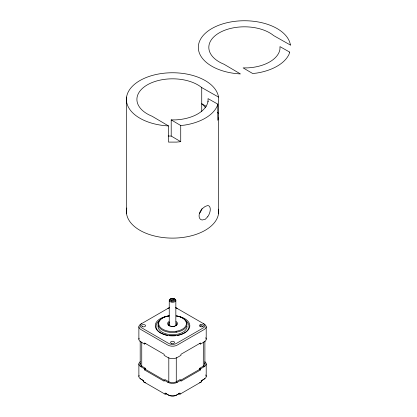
<?xml version="1.0" encoding="UTF-8"?>
<svg xmlns="http://www.w3.org/2000/svg" width="417" height="417" viewBox="0 0 417 417"><rect width="100%" height="100%" fill="white"/><g stroke="black" fill="none" stroke-linecap="round" stroke-linejoin="round"><path stroke-width="0.63" d="M208.041 101.857L208.041 98.62L217.773 104.12L217.111 106.288A46.141 26.641 0 0 1 184.481 125.126L180.728 125.507L171.205 119.888L171.205 136.057L180.728 141.671L180.728 125.507M218.508 117.881L217.773 120.284L217.773 104.12M202.078 208.755L200.296 212.462L199.441 213.337M204.481 362.821A5.28 3.049 0 0 1 203.34 366.142L199.607 368.294L199.607 369.373L200.541 369.915L200.541 368.837L204.273 366.679A6.599 3.81 0 0 0 204.841 361.664M179.075 393.643L180.003 393.101L176.558 395.045A6.599 3.81 0 0 1 168.52 395.045L165.08 393.101L168.807 395.259A5.28 3.049 0 0 0 176.271 395.259L179.075 393.643L179.899 394.237L201.567 381.727L201.567 380.648L204.841 378.719A6.599 3.81 0 0 0 205.701 374.94M171.418 300.49L173.66 299.197M139.101 338.213A6.599 3.81 0 0 0 140.805 341.893L144.543 344.046L145.476 343.509M140.237 361.664A6.599 3.81 0 0 0 140.805 366.679L141.744 366.142L141.744 341.992M144.543 368.837L145.476 368.294L145.476 369.373L144.543 369.915L144.543 368.837L140.805 366.679M199.607 343.509L200.541 344.046L204.273 341.893A6.599 3.81 0 0 0 205.701 337.739M145.476 369.373L167.874 382.306L168.807 381.769A5.28 3.049 0 0 0 176.271 381.769L180.008 379.611L180.942 380.153L180.942 381.227L200.541 369.915M167.874 382.306A6.599 3.81 0 0 0 177.204 382.306L199.607 369.373M201.098 380.924L203.34 379.632A5.28 3.049 0 0 0 204.179 379.001M199.607 382.827L201.567 381.727M168.781 315.997A14.517 8.382 0 0 0 158.147 325.187A14.517 8.382 0 0 0 172.539 332.474L176.297 332.187A14.517 8.382 0 0 0 186.936 325.187A14.517 8.382 0 0 0 179.8 316.831M180.728 141.671L176.563 142.098L168.52 142.098L168.52 125.934A46.141 26.641 0 0 1 126.419 98.62A46.141 26.641 0 0 1 171.199 72.766A46.141 26.641 0 0 1 218.508 97.072L218.508 213.796M171.205 119.888L175.646 119.888A35.638 20.574 0 0 0 208.041 101.185M171.205 136.057L169.432 136.057A35.638 20.574 0 0 1 168.202 135.978M164.293 334.606L160.873 333.089A16.498 9.523 0 0 1 159.904 320.23M139.101 375.409A6.599 3.81 0 0 0 140.237 378.719L143.511 380.648L143.511 381.727L145.476 382.827M168.52 125.934L152.101 116.249A35.638 20.574 0 0 1 147.342 84.844A35.638 20.574 0 0 1 201.734 87.591L218.508 97.072M206.207 106.283L201.734 103.76A35.638 20.574 0 0 1 205.55 107.8M217.387 112.606L218.508 113.236M200.071 324.9L202.87 326.516M203.34 366.142L204.273 366.679L203.282 366.178L203.34 341.992M199.607 368.294L200.541 368.837M177.204 382.306L176.271 381.769L176.271 357.614M145.476 368.294L141.744 366.142A5.28 3.049 0 0 1 140.373 363.197M144.543 369.915L164.142 381.227L164.142 380.153L165.075 379.611L168.807 381.769L168.807 357.614M143.422 380.601L141.744 379.632A5.28 3.049 0 0 1 140.904 379.001M143.511 381.727L165.179 394.237L166.008 393.643L165.179 393.158L165.075 394.143A9.018 5.207 0 0 1 165.992 393.481M176.214 332.198L176.125 331.28M206.207 326.787L206.207 339.198M206.207 363.984L206.207 376.4M204.888 341.106L204.888 363.984M201.734 87.591L201.734 111.553M200.541 344.046L200.541 342.972L180.942 354.288L180.942 355.362L177.204 357.52A6.599 3.81 0 0 1 167.874 357.52L164.142 355.362L164.142 354.288L144.543 342.972L144.543 344.046M179.899 393.158L180.008 394.143A9.018 5.207 0 0 0 179.091 393.481M175.838 300.381L175.838 325.708A3.3 1.903 0 0 0 175.729 325.218M169.239 300.381L169.239 325.708A3.3 1.903 0 0 1 169.354 325.218M140.195 341.106L140.195 363.984M138.877 326.787L138.877 339.198M138.877 363.984L138.877 376.4M126.575 97.072L126.575 213.796M218.508 209.152A46.141 26.641 0 0 1 171.533 238.107A46.141 26.641 0 0 1 126.794 208M167.905 308.45A6.599 3.81 0 0 1 169.239 307.861M175.838 307.861A6.599 3.81 0 0 1 177.178 308.45M141.744 323.556A5.28 3.049 0 0 0 141.744 327.866L168.807 343.493A5.28 3.049 0 0 0 176.271 343.493L203.34 327.866A5.28 3.049 0 0 0 203.34 323.556M169.328 307.663A5.28 3.049 0 0 0 168.807 307.928L140.779 324.108A6.599 3.81 0 0 0 140.779 329.461L167.905 345.125A6.599 3.81 0 0 0 177.178 345.125L204.304 329.461A6.599 3.81 0 0 0 204.304 324.108L176.271 307.928A5.28 3.049 0 0 0 175.755 307.663M177.017 316.065A17.29 9.982 0 0 1 186.451 331.635A17.29 9.982 0 0 1 157.902 331.02A17.29 9.982 0 0 1 169.323 315.898M140.597 378.641A5.28 3.049 0 0 1 140.373 378.266M204.705 378.266A5.28 3.049 0 0 1 204.481 378.641M168.395 325.067A4.29 2.476 0 0 1 169.505 323.957M176.255 324.473A4.29 2.476 0 0 1 176.683 325.067M176.297 315.997A14.517 8.382 0 0 1 179.247 316.659M187.061 326.355A14.517 8.382 0 0 1 171.59 334.721A14.517 8.382 0 0 1 158.147 325.26M176.125 315.825A13.86 8.001 0 0 1 183.892 328.143A13.86 8.001 0 0 1 161.186 328.143A13.86 8.001 0 0 1 168.953 315.825M176.042 321.533A4.952 2.856 0 0 1 176.042 325.573A4.952 2.856 0 0 1 169.041 325.573A4.952 2.856 0 0 1 169.041 321.533M176.255 322.852A4.29 2.476 0 0 1 175.573 325.844M174.687 326.235A4.29 2.476 0 0 1 171.429 326.485M170.397 326.235A4.29 2.476 0 0 1 169.505 322.341M185.174 320.23A16.498 9.523 0 0 1 180.79 334.606M180.253 334.778A16.498 9.523 0 0 1 177.397 335.461M175.614 335.716A16.498 9.523 0 0 1 169.469 335.716M167.681 335.461A16.498 9.523 0 0 1 164.824 334.778M173.394 298.541A3.3 1.903 0 0 1 175.244 301.475A3.3 1.903 0 0 1 169.839 301.475A3.3 1.903 0 0 1 171.684 298.541M289.69 52.115L289.028 54.283A46.141 26.641 0 0 1 256.403 73.121L252.65 73.501L243.121 67.888L247.568 67.888A35.638 20.574 0 0 0 279.963 49.18L279.963 46.615L289.69 52.115M207.723 216.746L205.169 219.373L202.125 219.983A7.907 4.947 -55.5 0 1 199.076 215.855A7.907 4.947 -55.5 0 1 202.12 208.781L205.169 206.441L207.723 205.55A7.907 4.149 -64.2 0 1 210.277 209.391A7.907 4.149 -64.2 0 1 207.723 216.751M290.425 45.067L273.651 35.586A35.638 20.574 0 0 0 219.259 32.839A35.638 20.574 0 0 0 224.018 64.244L240.437 73.929A46.141 26.641 0 0 1 198.336 46.615A46.141 26.641 0 0 1 243.116 20.761A46.141 26.641 0 0 1 290.425 45.067M171.549 343.405A1.981 1.142 0 0 0 174.52 342.414A1.981 1.142 0 0 0 171.549 341.424A1.981 1.142 0 0 0 171.549 343.405M200.483 326.699A1.981 1.142 0 0 0 203.454 325.708A1.981 1.142 0 0 0 200.483 324.718A1.981 1.142 0 0 0 200.483 326.699M142.619 326.699A1.981 1.142 0 0 0 145.585 325.708A1.981 1.142 0 0 0 142.619 324.718A1.981 1.142 0 0 0 142.619 326.699M171.22 301.163A2.638 1.522 0 0 0 175.182 299.844A2.638 1.522 0 0 0 171.22 298.525A2.638 1.522 0 0 0 171.22 301.163M171.747 300.636A1.585 0.912 0 0 0 174.124 299.844A1.585 0.912 0 0 0 171.747 299.052A1.585 0.912 0 0 0 171.747 300.636"/></g></svg>
